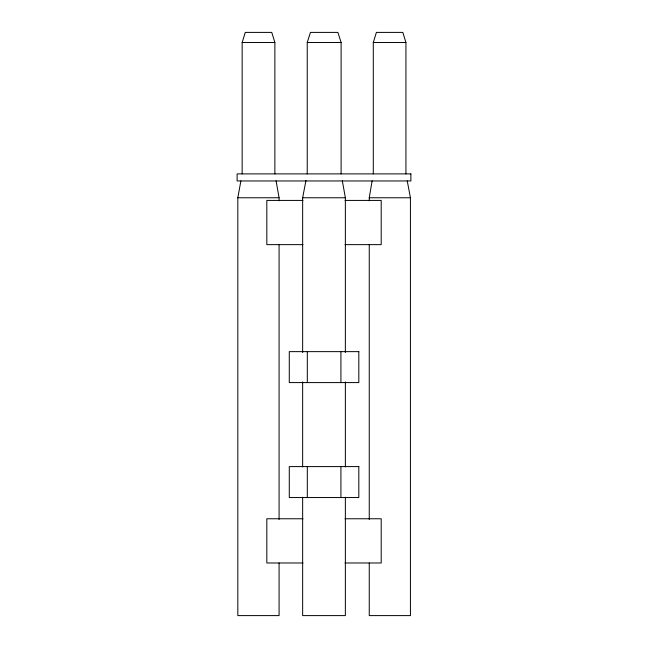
<?xml version="1.0" encoding="UTF-8"?>
<svg xmlns="http://www.w3.org/2000/svg" width="648" height="648" viewBox="0 0 648 648"><rect width="100%" height="100%" fill="white"/><g stroke="black" fill="none" stroke-linecap="round" stroke-linejoin="round"><path stroke-width="0.97" d="M369.255 200.799L369.255 197.762L372.114 180.857M279.077 562.99L279.077 615.6L237.824 615.6L237.824 197.762L240.894 180.857M302.648 352.553L302.648 197.762L305.953 180.573M373.289 173.891L373.289 42.501L376.391 32.4L402.829 32.4L405.932 42.501L405.932 173.891M242.158 173.891L242.158 42.501L245.268 32.4L271.763 32.4L274.874 42.501L274.874 173.891M307.233 173.891L307.233 42.501L310.457 32.4L337.892 32.4L341.107 42.501L341.107 173.891M242.158 42.501L274.874 42.501M307.233 42.501L341.107 42.501M373.289 42.501L405.932 42.501M237.824 197.762L279.077 197.762L279.077 200.799M302.648 197.762L345.36 197.762L345.36 352.553M369.255 197.762L410.427 197.762L410.427 615.6L369.255 615.6L369.255 562.99M302.997 200.418L266.822 200.418L266.822 244.636L302.997 244.636M345.028 200.418L381.202 200.418L381.202 244.636L345.028 244.636M302.997 518.765L266.822 518.765L266.822 562.982L302.997 562.982M345.028 518.765L381.202 518.765L381.202 562.982L345.028 562.982M407.244 180.857L410.427 197.762M342.346 180.857L345.36 197.762M276.097 180.857L279.077 197.762M369.255 244.304L369.255 519.485M345.36 381.899L345.36 466.876M345.36 497.227L345.36 615.6L302.648 615.6L302.648 497.227M340.921 351.637L340.921 382.587M340.921 466.592L340.921 497.543M307.314 351.637L307.314 382.587M307.314 466.592L307.314 497.543M302.648 381.899L302.648 466.876M279.077 244.304L279.077 519.485M410.889 173.891L237.111 173.891L237.111 180.962L410.889 180.962L410.889 173.891M358.814 351.637L289.283 351.637L289.283 382.587L358.814 382.587L358.814 351.637M358.814 466.592L289.283 466.592L289.283 497.543L358.814 497.543L358.814 466.592"/></g></svg>
